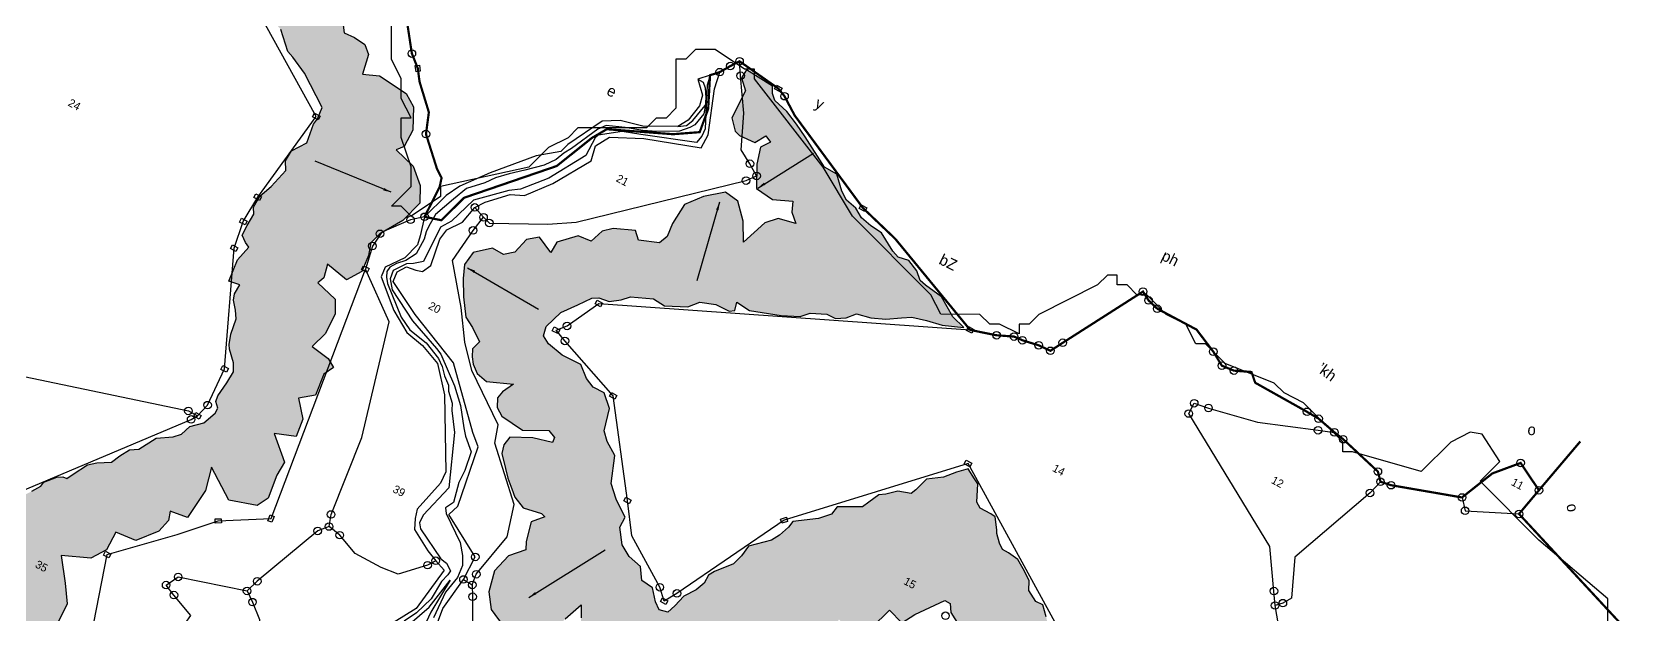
# Model space of a CAD drawing. Header units: metres. Extents: x 344942 to 348881, y 1759187 to 1762834.
# Drawn here: x 346574 to 348367, y 1760845 to 1761498 of the extents above; entities that cross this region are included whole.
import ezdxf

# ---------------------------------------------------------------- set-up
doc = ezdxf.new("R2010")
doc.units = ezdxf.units.M
doc.header["$MEASUREMENT"] = 0
doc.linetypes.add('DASHDOT', pattern=[1, 0.5, -0.25, 0, -0.25])
doc.linetypes.add('DIVIDE', pattern=[1.25, 0.5, -0.25, 0, -0.25, 0, -0.25])
for name, color, linetype in [('LINE_WATER', 4, 'Continuous'), ('OTHERS', 1, 'Continuous'), ('POLY_HATCH', 12, 'Continuous'), ('POLY_PARCEL', 6, 'Continuous'), ('POLY_WATER', 4, 'Continuous'), ('SYM_ARROW', 1, 'Continuous'), ('SYM_STONE', 1, 'Continuous'), ('TEXT_MAPOUT', 7, 'Continuous'), ('TEXT_PARCEL', 7, 'Continuous'), ('V_BOUND_LINE', 7, 'Continuous'), ('V_BOUND_STREAM_LINE', 7, 'DASHDOT'), ('V_DIVIDE_LINE', 7, 'DIVIDE'), ('VILLAGE BOUNDRY', 15, 'Continuous')]:
    doc.layers.add(name, color=color, linetype=linetype)
doc.styles.get("Standard").update_dxf_attribs({"font": 'simplex.shx'})
doc.styles.add('TEXT_MAP', font='')
doc.styles.get('TEXT_MAP').set_extended_font_data('Kruti Dev 050')
doc.dimstyles.get("Standard").update_dxf_attribs({"dimtxt": 0.18, "dimasz": 0.18, "dimexe": 0.18, "dimexo": 0.0625, "dimgap": 0.09, "dimtad": 0, "dimtih": 1, "dimtoh": 1, "dimdec": 4, "dimzin": 0, "dimdsep": 46, "dimtxsty": 'Standard', "dimcen": 0.09, "dimadec": 0, "dimazin": 0, "dimtfac": 1, "dimtdec": 4, "dimtofl": 0, "dimtmove": 0, "dimatfit": 3, "dimfxl": 0, "dimtolj": 1, "dimtzin": 0, "dimarcsym": 0})
pattern_1 = [(0, (1778.8028, 7410.7328), (2.5, 2.5), [2.5, -2.5]), (90, (1781.3028, 7410.7328), (-2.5, 2.5), [2.5, -2.5])]

# ---------------------------------------------------------------- blocks, each defined once
blk = doc.blocks.new('STONE')
blk.add_circle((0, 0), 0.851)
blk = doc.blocks.new('STONESQUARE')
blk.add_lwpolyline([(-0.7, 0.48), (0.7, 0.48), (0.7, -0.48), (-0.7, -0.48)], close=True)
blk = doc.blocks.new('WESGW')
at = {"layer": 'POLY_HATCH'}
h = blk.add_hatch(dxfattribs=at)
h.set_pattern_fill('ZIGZAG', color=256, scale=20, style=0)
h.set_pattern_definition(pattern_1)
h.paths.add_polyline_path([(2108.7, 7654.35), (2109.11, 7659.44), (2109.01, 7664.37), (2106.4, 7668.23), (2102.68, 7673.32), (2108.88, 7675.93), (2111.08, 7679.23), (2111.08, 7683.77), (2115.9, 7684.19), (2119.48, 7688.45), (2120.31, 7691.62), (2119.62, 7693.68), (2123.75, 7694.23), (2124.44, 7701.52), (2123.2, 7706.75), (2130.09, 7702.07), (2136.28, 7704), (2137.66, 7706.62), (2136.97, 7712.12), (2137.15, 7715.52), (2132.06, 7720.06), (2136.74, 7721.85), (2136.19, 7725.98), (2133.16, 7729.69), (2136.19, 7732.03), (2135.64, 7737.12), (2136.88, 7739.46), (2134.81, 7740.7), (2130.4, 7741.39), (2131.64, 7745.38), (2131.51, 7750.33), (2129.99, 7753.22), (2124.76, 7754.6), (2125.44, 7756.22), (2124.75, 7759.38), (2130.13, 7758.28), (2132.33, 7761.58), (2131.92, 7765.44), (2131.09, 7768.19), (2131.92, 7770.94), (2135.08, 7776.03), (2136.6, 7781.26), (2134.81, 7784.84), (2131.37, 7787.86), (2126.27, 7789.38), (2127.51, 7790.89), (2127.51, 7795.02), (2125.17, 7799.7), (2122.28, 7801.62), (2115.11, 7802.31), (2111.53, 7800.8), (2110.68, 7805.31), (2108.89, 7806.96), (2106.13, 7807.23), (2103.52, 7807.09), (2100.9, 7810.81), (2097.73, 7812.46), (2094.56, 7811.22), (2094.01, 7812.19), (2093.05, 7817), (2089.19, 7820.03), (2085.75, 7820.17), (2085.61, 7822.64), (2087.4, 7823.88), (2089.61, 7825.12), (2090.71, 7826.5), (2092.77, 7823.88), (2094.98, 7823.33), (2096.63, 7823.47), (2097.87, 7822.78), (2098.14, 7816.73), (2101.31, 7814.11), (2105.17, 7814.25), (2109.99, 7816.31), (2112.19, 7818.51), (2109.02, 7823.06), (2105.86, 7825.94), (2102.41, 7831.31), (2101.59, 7833.51), (2100.62, 7833.1), (2099.38, 7833.93), (2099.93, 7846.03), (2099.22, 7847.88), (2096.05, 7850.77), (2092.06, 7853.66), (2087.65, 7860.82), (2084.89, 7854.9), (2084.07, 7849.81), (2081.86, 7846.51), (2081.31, 7841.69), (2078.01, 7835.77), (2077.55, 7833.49), (2078.1, 7830.6), (2075.35, 7827.71), (2074.11, 7825.37), (2075.9, 7824.13), (2076.04, 7819.73), (2077.14, 7817.53), (2078.79, 7815.46), (2081.55, 7812.43), (2082.92, 7809.82), (2084.02, 7803.9), (2086.92, 7802.53), (2090.64, 7801.01), (2094.35, 7797.44), (2095.95, 7796.8), (2099.95, 7794.88), (2107.11, 7789.92), (2107.38, 7787.17), (2107.11, 7785.66), (2107.8, 7781.25), (2105.59, 7778.09), (2105.46, 7775.48), (2106.56, 7773.55), (2105.32, 7768.87), (2104.08, 7765.71), (2104.02, 7762.85), (2104.81, 7761.5), (2104.7, 7758.58), (2104.7, 7756.11), (2106.16, 7754.99), (2107.28, 7754.43), (2106.38, 7750.72), (2106.94, 7745.55), (2109.53, 7746), (2109.42, 7743.64), (2109.87, 7742.31), (2111.34, 7740.51), (2112.35, 7738.82), (2112.91, 7735.23), (2113.7, 7732.98), (2114.26, 7732.08), (2116.51, 7729.84), (2117.41, 7728.04), (2117.3, 7725.12), (2116.85, 7721.63), (2117.07, 7720.29), (2118.2, 7719.16), (2118.2, 7717.93), (2116.96, 7714.78), (2114.6, 7712.53), (2113.7, 7710.17), (2112.35, 7708.71), (2109.09, 7706.69), (2106.81, 7702.67), (2105.02, 7701.55), (2103.78, 7699.3), (2102.77, 7697.17), (2099.95, 7695.48), (2098.27, 7694.13), (2096.47, 7690.76), (2095.68, 7689.19), (2094.67, 7689.08), (2093.54, 7688.4), (2091.52, 7686.04), (2091.29, 7684.92), (2090.06, 7683.01), (2089.04, 7681.55), (2087.36, 7680.88), (2085.78, 7678.97), (2085.56, 7677.06), (2084.21, 7674.92), (2082.3, 7673.01), (2079.79, 7670.04), (2079.56, 7669.14), (2079, 7666.78), (2078.44, 7664.76), (2077.54, 7663.64), (2076.42, 7662.74), (2075.97, 7659.25), (2074.39, 7653.86), (2074.28, 7652.4), (2074.95, 7651.05), (2074.73, 7649.48), (2074.39, 7647.46), (2074.28, 7644.58), (2073.94, 7641.21), (2073.26, 7639.75), (2069.89, 7640.76), (2067.42, 7639.52), (2061.12, 7640.64), (2058.87, 7638.06), (2056.62, 7638.28), (2052.68, 7638.73), (2049.53, 7637.39), (2047.4, 7637.16), (2044.81, 7637.39), (2041.77, 7635.03), (2039.52, 7634.46), (2035.7, 7636.71), (2033.45, 7635.59), (2030.11, 7635.02), (2027.52, 7634.8), (2022.8, 7635.36), (2018.18, 7633.34), (2017.28, 7633.67), (2012.56, 7634.91), (2011.44, 7635.25), (2008.4, 7634.01), (2002.89, 7635.58), (2000.3, 7633.67), (1999.29, 7634.68), (1997.83, 7633.9), (1993.89, 7636.71), (1992.43, 7636.59), (1991.19, 7635.25), (1989.51, 7635.36), (1987.37, 7636.03), (1985.68, 7637.27), (1984.33, 7637.27), (1982.31, 7636.59), (1979.5, 7635.13), (1978.03, 7634.68), (1972.86, 7636.15), (1971.29, 7634.91), (1969.49, 7634.01), (1966.45, 7633.79), (1964.2, 7634.46), (1961.39, 7633.45), (1958.73, 7633.59), (1957.49, 7632.01), (1954.23, 7631.9), (1952.43, 7635.83), (1951.76, 7638.76), (1950.07, 7641.79), (1950.41, 7647.18), (1949.73, 7650.89), (1950.07, 7652.24), (1950.18, 7653.7), (1950.07, 7657.18), (1952.32, 7657.52), (1953.67, 7659.09), (1957.16, 7659.54), (1958.73, 7660.55), (1959.4, 7662.01), (1961.88, 7664.15), (1965.48, 7665.16), (1968.42, 7669.5), (1972.13, 7670.96), (1972.69, 7671.75), (1975.28, 7674.22), (1975.28, 7675.8), (1974.49, 7675.35), (1972.36, 7672.76), (1967.41, 7670.51), (1964.37, 7666.47), (1960.88, 7665.91), (1957.29, 7661.53), (1956.16, 7660.85), (1953.46, 7659.95), (1949.3, 7658.6), (1948.63, 7660.07), (1946.83, 7661.53), (1944.13, 7666.36), (1942.44, 7667.71), (1939.74, 7671.41), (1938.73, 7671.98), (1938.5, 7674.34), (1937.15, 7675.01), (1934.9, 7673.21), (1932.65, 7672.76), (1929.39, 7672.87), (1926.13, 7670.63), (1924.78, 7669.5), (1919.05, 7669.39), (1917.7, 7668.16), (1914.55, 7666.58), (1907.48, 7665.46), (1906.92, 7664.56), (1905.34, 7663.43), (1901.18, 7662.98), (1899.38, 7659.95), (1898.93, 7656.92), (1898.6, 7652.98), (1898.25, 7650.43), (1897.46, 7649.3), (1898.14, 7648.4), (1897.58, 7645.71), (1896.79, 7643.35), (1896.68, 7640.76), (1897.46, 7638.07), (1896.68, 7636.27), (1894.76, 7636.27), (1891.84, 7637.51), (1889.03, 7637.62), (1885.77, 7637.28), (1882.62, 7637.95), (1880.48, 7639.42), (1879.13, 7640.31), (1877.44, 7643.46), (1873.96, 7639.53), (1870.92, 7632.34), (1870.02, 7628.29), (1869.42, 7624.89), (1873.14, 7621.03), (1875.2, 7620.9), (1879.88, 7622.82), (1883.05, 7626.26), (1884.84, 7627.23), (1885.12, 7624.34), (1886.77, 7621.31), (1890.63, 7620.48), (1893.93, 7621.17), (1895.58, 7623.1), (1896.69, 7626.95), (1899.99, 7627.36), (1903.57, 7631.08), (1904.67, 7634.93), (1909.49, 7637.27), (1910.87, 7639.2), (1910.87, 7643.6), (1909.22, 7646.49), (1906.88, 7649.38), (1909.22, 7651.86), (1913.76, 7648.55), (1917.76, 7648.42), (1919.55, 7650.21), (1921.26, 7651.53), (1922.64, 7655.1), (1923.47, 7654), (1925.39, 7653.59), (1926.63, 7654.97), (1928.84, 7652.63), (1932.83, 7649.05), (1934.9, 7647.81), (1938.2, 7647.81), (1940.27, 7648.5), (1941.23, 7649.05), (1942.61, 7647.67), (1938.48, 7645.47), (1937.93, 7642.31), (1935.72, 7641.07), (1935.31, 7636.25), (1937.79, 7633.23), (1941.09, 7632.4), (1945.78, 7633.23), (1942.91, 7630.49), (1942.5, 7629.12), (1944.15, 7626.78), (1945.81, 7624.02), (1946.36, 7620.17), (1947.74, 7618.25), (1951.45, 7616.46), (1954.62, 7618.25), (1957.65, 7621.96), (1956.27, 7624.58), (1956.14, 7626.91), (1958.89, 7624.99), (1961.65, 7622.65), (1965.5, 7617.97), (1966.74, 7613.84), (1970.18, 7613.43), (1975.14, 7615.22), (1975.97, 7618.66), (1979.96, 7617.97), (1980.93, 7613.02), (1983.54, 7611.09), (1988.23, 7611.78), (1992.77, 7614.53), (1994.29, 7617.01), (1996.49, 7616.46), (1999.24, 7613.71), (2002.69, 7613.98), (2006.96, 7616.87), (2008.89, 7612.47), (2010.12, 7611.92), (2016.32, 7612.6), (2019.63, 7613.71), (2021.83, 7618.25), (2023.21, 7623.06), (2026.51, 7623.75), (2030.37, 7620.86), (2031.06, 7616.04), (2033.26, 7612.74), (2035.88, 7610.95), (2041.63, 7611.42), (2045.21, 7612.66), (2047.96, 7616.24), (2049.2, 7622.15), (2049.07, 7624.63), (2051.96, 7624.77), (2054.85, 7627.79), (2054.44, 7631.1), (2058.16, 7630.13), (2061.32, 7632.47), (2061.88, 7633.71), (2066.14, 7631.65), (2068.49, 7633.02), (2071.1, 7630.41), (2072.62, 7628.07), (2078.4, 7628.21), (2080.47, 7630.13), (2082.53, 7633.71), (2082.95, 7638.11), (2086.53, 7636.05), (2092.73, 7638.25), (2093.28, 7640.32), (2098.1, 7639.35), (2100.99, 7645.96), (2099.75, 7652.29), (2104.85, 7651.74)])
h.paths.add_polyline_path([(2088.71, 7833.02), (2087.37, 7836.73), (2088.26, 7838.81), (2089.45, 7841.33), (2091.83, 7838.81), (2092.27, 7837.33), (2092.12, 7835.1), (2091.23, 7833.02)], flags=16)
h = blk.add_hatch(dxfattribs=at)
h.set_pattern_fill('ZIGZAG', color=256, scale=20, style=0)
h.set_pattern_definition(pattern_1)
h.paths.add_polyline_path([(2282.93, 7757.85), (2284.27, 7757.85), (2285.37, 7756.15), (2289.14, 7753.96), (2291.33, 7752.98), (2296.57, 7753.84), (2298.52, 7755.66), (2296.21, 7752.62), (2293.28, 7746.9), (2292.92, 7743), (2291.58, 7738.5), (2292.55, 7735.82), (2294.14, 7734.6), (2297.43, 7734.36), (2302.79, 7736.31), (2301.24, 7733.91), (2302.22, 7731.72), (2300.15, 7729.04), (2304.41, 7727.22), (2307.46, 7723.81), (2310.63, 7720.64), (2312.54, 7720.64), (2316.24, 7720.46), (2314.55, 7718.33), (2313.55, 7714.2), (2316.05, 7709.94), (2320.88, 7707.88), (2325.14, 7708.19), (2325.14, 7711.26), (2332.22, 7713.01), (2334.51, 7714.23), (2335.26, 7712.83), (2336.47, 7711.8), (2338.43, 7710.4), (2339.64, 7709.47), (2342.91, 7709.75), (2344.68, 7710.4), (2345.15, 7704.62), (2346.08, 7703.88), (2347.95, 7703.04), (2350.19, 7701.45), (2354.67, 7702.1), (2355.88, 7703.5), (2355.88, 7705.83), (2357.19, 7704.43), (2359.06, 7700.42), (2360.37, 7697.81), (2362.7, 7695.95), (2368.49, 7694.64), (2372.69, 7696.23), (2374.55, 7698.56), (2376.74, 7703.11), (2377.64, 7705.4), (2379.29, 7702.98), (2380.95, 7702.22), (2385.53, 7704), (2384.89, 7707.18), (2388.71, 7710.36), (2391.51, 7712.52), (2393.82, 7713.01), (2395.87, 7714.48), (2398.17, 7717.86), (2399.46, 7717.57), (2403.23, 7719.65), (2404.85, 7722.74), (2405.65, 7724.59), (2406.8, 7725.53), (2409.07, 7725.2), (2410.61, 7726.89), (2411.29, 7728.43), (2412.23, 7731.67), (2412.41, 7733.57), (2413.56, 7735.33), (2414.67, 7736.47), (2416.77, 7739.27), (2420.54, 7744.44), (2422.66, 7747.67), (2423.75, 7748.67), (2427.34, 7754.33), (2429.82, 7758.06), (2431.12, 7760.02), (2430.54, 7760.03), (2428.59, 7757.84), (2425.79, 7754.56), (2422.99, 7749.32), (2420.67, 7746.03), (2415.56, 7740.31), (2412.63, 7736.78), (2409.71, 7733.62), (2408.25, 7730.94), (2404.96, 7728.87), (2402.03, 7726.07), (2400.94, 7723.64), (2398.38, 7722.06), (2396.61, 7721.98), (2395.64, 7720.52), (2394.91, 7718.21), (2392.84, 7715.77), (2390.16, 7714.92), (2388.09, 7713.58), (2384.07, 7711.39), (2381.02, 7710.18), (2378.1, 7709.81), (2376.76, 7708.84), (2374.93, 7707.38), (2371.52, 7703.36), (2367.74, 7703.24), (2365.06, 7704.82), (2363.84, 7706.65), (2362.14, 7707.5), (2360.43, 7709.69), (2357.26, 7710.78), (2355.19, 7712.37), (2350.56, 7715.41), (2348.25, 7715.77), (2345.2, 7717.11), (2342.03, 7717.48), (2338.74, 7719.3), (2336.19, 7719.91), (2333.06, 7720.21), (2330.86, 7720.82), (2330.01, 7721.79), (2329.89, 7723.86), (2328.06, 7726.42), (2327.09, 7729.1), (2326.84, 7732.14), (2325.87, 7734.09), (2324.65, 7735.06), (2325.01, 7737.49), (2327.09, 7739.2), (2328.79, 7740.54), (2329.64, 7740.54), (2330.86, 7742.61), (2332.45, 7745.41), (2336.71, 7746.26), (2338.54, 7749.06), (2344.14, 7751.61), (2342.56, 7752.34), (2339.03, 7752.59), (2337.08, 7754.17), (2335.37, 7754.17), (2334.64, 7753.44), (2332.2, 7753.68), (2329.52, 7755.87), (2328.43, 7755.75), (2326.6, 7756.48), (2325.38, 7756.24), (2321.6, 7757.46), (2319.41, 7758.92), (2317.83, 7759.28), (2315.76, 7758.19), (2313.32, 7758.55), (2311.73, 7759.65), (2310.76, 7761.47), (2308.81, 7762.32), (2306.74, 7762.93), (2304.75, 7765.32), (2302.81, 7767.39), (2301.1, 7767.27), (2298.54, 7768.73), (2297.57, 7770.67), (2295.62, 7772.14), (2293.06, 7773.72), (2290.5, 7774.08), (2288.92, 7774.08), (2287.7, 7775.06), (2286.11, 7776.64), (2285.75, 7777.37), (2284.04, 7779.8), (2282.83, 7779.92), (2280.14, 7779.92), (2278.8, 7780.78), (2277.1, 7784.55), (2275.88, 7785.16), (2273.57, 7786.5), (2271.62, 7784.55), (2269.55, 7782.24), (2266.38, 7780.05), (2265.4, 7776.76), (2264.92, 7775.54), (2261.99, 7774.57), (2259.92, 7772.74), (2258.58, 7771.89), (2257.36, 7769.34), (2256.63, 7767.75), (2251.64, 7765.08), (2251.27, 7763.01), (2249.11, 7760.78), (2244.36, 7757.49), (2244.12, 7755.91), (2243.14, 7753.36), (2242.05, 7751.53), (2238.15, 7747.88), (2237.78, 7745.2), (2237.05, 7742.77), (2234.13, 7739.24), (2233.28, 7737.9), (2233.28, 7735.83), (2232.4, 7733.68), (2230.57, 7731.12), (2229.84, 7728.2), (2229.11, 7726.25), (2227.16, 7725.76), (2225.58, 7726.98), (2223.5, 7729.42), (2220.58, 7729.78), (2218.87, 7732.46), (2215.59, 7733.19), (2212.9, 7734.77), (2210.59, 7738.06), (2210.59, 7740.61), (2209.37, 7741.4), (2206.93, 7743.23), (2204.25, 7745.78), (2202.06, 7751.75), (2199.02, 7753.7), (2197.31, 7755.52), (2195.97, 7760.51), (2193.29, 7763.07), (2190.49, 7763.07), (2188.29, 7764.04), (2185.61, 7766.23), (2180.98, 7766.11), (2177.04, 7766.91), (2175.21, 7768), (2174.73, 7770.07), (2176.19, 7774.45), (2178.75, 7777.74), (2180.82, 7780.54), (2182.16, 7781.39), (2184.6, 7781.76), (2186.79, 7783.34), (2188.37, 7784.92), (2193.12, 7786.99), (2196.05, 7786.75), (2200.75, 7789), (2202.7, 7791.19), (2206.11, 7792.41), (2209.4, 7792.53), (2210.5, 7793.26), (2210.01, 7795.09), (2213.42, 7794.84), (2220.24, 7797.16), (2224.14, 7798.98), (2225.73, 7800.69), (2229.14, 7802.27), (2231.33, 7802.27), (2233.4, 7803.61), (2234.99, 7805.43), (2238.28, 7806.16), (2241.44, 7807.5), (2244.37, 7809.45), (2246.32, 7810.67), (2249.61, 7811.52), (2253.26, 7812.25), (2257.77, 7814.08), (2254.48, 7815.05), (2250.09, 7817.85), (2245.71, 7818.46), (2244.12, 7818.82), (2242.42, 7820.41), (2239.74, 7821.62), (2237.3, 7821.14), (2235.6, 7821.74), (2231.45, 7824.18), (2228.53, 7824.42), (2225.85, 7825.03), (2223.66, 7826.37), (2220.98, 7826.98), (2219.12, 7828.28), (2216.31, 7831.08), (2213.15, 7831.2), (2206.08, 7835.22), (2203.03, 7836.8), (2199.74, 7838.26), (2196.21, 7839.23), (2194.99, 7840.33), (2194.26, 7841.79), (2187.32, 7842.27), (2187.2, 7840.21), (2189.39, 7838.01), (2189.51, 7831.2), (2191.58, 7828.89), (2192.92, 7828.52), (2196.7, 7828.76), (2198.16, 7831.2), (2199.74, 7830.47), (2198.28, 7828.4), (2199.38, 7824.63), (2201.94, 7819.76), (2206.2, 7819.27), (2210.47, 7821.1), (2211.44, 7818.81), (2213.39, 7816.98), (2209.37, 7816.13), (2207.18, 7813.82), (2204.98, 7807.73), (2202.67, 7811.87), (2199.5, 7815.28), (2196.09, 7815.76), (2192.19, 7812.6), (2189.27, 7808.95), (2188.9, 7803.96), (2189.27, 7800.79), (2188.41, 7798.72), (2183.91, 7797.02), (2182.32, 7798.6), (2177.69, 7796.65), (2175.74, 7794.95), (2174.65, 7791.79), (2171.48, 7791.54), (2167.95, 7788.01), (2167.82, 7785.34), (2163.92, 7787.16), (2161.61, 7785.34), (2160.64, 7781.56), (2158.62, 7779.9), (2155.82, 7780.02), (2152.41, 7777.1), (2151.92, 7773.81), (2153.14, 7770.89), (2155.21, 7767.24), (2157.77, 7763.47), (2160.2, 7762.13), (2163.13, 7760.06), (2162.52, 7757.87), (2163.25, 7756.28), (2164.22, 7754.94), (2166.05, 7753.48), (2168.73, 7752.88), (2174.34, 7755.19), (2173, 7752.51), (2172.63, 7750.81), (2173.6, 7748.86), (2175.43, 7747.64), (2181.04, 7747.03), (2186.27, 7749.71), (2188.14, 7748.93), (2188.26, 7747.72), (2183.88, 7746.62), (2179.25, 7744.31), (2178.88, 7742.12), (2179.37, 7740.17), (2181.68, 7737.61), (2183.15, 7735.91), (2185.1, 7734.21), (2186.56, 7732.87), (2189.36, 7731.65), (2193.62, 7732.5), (2194.6, 7732.14), (2192.41, 7729.7), (2193.5, 7725.32), (2194.35, 7723.62), (2191.55, 7720.57), (2190.33, 7716.1), (2191.43, 7711.35), (2193.74, 7708.07), (2197.89, 7706.12), (2202.76, 7706), (2205.81, 7708.55), (2208.73, 7711.35), (2209.46, 7714.03), (2211.17, 7718.53), (2212.51, 7715.98), (2214.39, 7711.9), (2220.36, 7712.14), (2226.58, 7714.94), (2227.92, 7716.64), (2231.08, 7718.59), (2232.79, 7723.34), (2233.89, 7720.54), (2237.79, 7721.51), (2241.81, 7723.7), (2242.42, 7727.11), (2244.36, 7725.77), (2249.36, 7725.17), (2251.31, 7722.97), (2253.38, 7723.46), (2254.72, 7725.29), (2255.57, 7731.13), (2256.86, 7731.2), (2263.31, 7733.02), (2265.38, 7736.67), (2263.8, 7742.88), (2265.99, 7742.39), (2271.23, 7744.71), (2272.94, 7750.06), (2276.72, 7748.85), (2278.42, 7751.89)])
at = {"layer": 'LINE_WATER'}
for points in [[(2180.68, 7837.36), (2181.17, 7835.1), (2183.95, 7829.24), (2185.39, 7826.16), (2185.49, 7824.42), (2185.08, 7822.57), (2173.25, 7818.25), (2169.22, 7816.89), (2164.8, 7813.6), (2164.49, 7812.78), (2164.49, 7808.26), (2159.55, 7799.84), (2155.13, 7794.7), (2152.93, 7793.18), (2146.96, 7787.53), (2144.8, 7781.05), (2143.26, 7778.69), (2143.47, 7770.06), (2141.72, 7768.62), (2140.38, 7767.8), (2138.43, 7765.03), (2138.74, 7763.08), (2140.28, 7761.12), (2147.58, 7757.12), (2155.29, 7754.14), (2156.76, 7753.48), (2162.83, 7748.65), (2166.12, 7745.36), (2169.1, 7741.25), (2170.33, 7739.81), (2173.11, 7737.25), (2173.83, 7732.87), (2173.94, 7729.89), (2174.96, 7725.37), (2173.94, 7723.42), (2174.66, 7722.39), (2180.52, 7718.08), (2182.37, 7715.82), (2183.4, 7713.76), (2183.7, 7710.89), (2182.89, 7706.72), (2183.2, 7700.35)], [(2178.65, 7835.27), (2180.05, 7835.26), (2181.07, 7834.32), (2182.23, 7832.43), (2183.03, 7830.62), (2183.54, 7829.03), (2182.88, 7825.91), (2182.23, 7824.82), (2180.56, 7823.01), (2176.06, 7820.54), (2173.22, 7819.26), (2169.38, 7818.02), (2165.38, 7816.36), (2164.15, 7814.76), (2160.89, 7808.16), (2159.87, 7806.42), (2159.07, 7804.32), (2157.3, 7801.95), (2153.96, 7798.91), (2151.21, 7796.52), (2148.96, 7794.27), (2147.36, 7792.17), (2144.31, 7789.12), (2142.86, 7785.57), (2140.9, 7780.64), (2140.83, 7777.63), (2140.9, 7776.25), (2141.26, 7774.58), (2141.26, 7770.81), (2139.89, 7768.42), (2138.36, 7766.82), (2137.42, 7765.37), (2137.27, 7764.14), (2137.85, 7763.01), (2138.72, 7761.85), (2144.97, 7756.63), (2148.01, 7755.04), (2152.66, 7754.17), (2156.79, 7752.36), (2158.32, 7751.2), (2159.77, 7749.53), (2161.55, 7748.12), (2162.2, 7746.96), (2164.16, 7744.93), (2164.88, 7743.48), (2167.79, 7739.35), (2172.5, 7727.82), (2170.25, 7719.65), (2170.39, 7717.69), (2171.19, 7716.6), (2178.38, 7712.83), (2179.97, 7712.54), (2181.64, 7711.45), (2181.5, 7710.37), (2180.92, 7708.41), (2180.7, 7703.88), (2179.32, 7699.53), (2177.73, 7696.55)], [(2179.67, 7823.78), (2181.3, 7824.91), (2182.07, 7826.55), (2182.93, 7830.84)], [(2178.08, 7693.98), (2181.17, 7702), (2182.51, 7709.6), (2182.09, 7701.18), (2182.61, 7691.42)]]:
    blk.add_lwpolyline(points, dxfattribs=at)
at = {"layer": 'OTHERS'}
blk.add_lwpolyline([(2180.68, 7837.36), (2178.65, 7835.27)], dxfattribs=at)
at = {"layer": 'POLY_HATCH'}
for points in [[(2100.9, 7810.81), (2103.52, 7807.09), (2106.13, 7807.23), (2108.89, 7806.96), (2110.68, 7805.31), (2111.53, 7800.8), (2115.11, 7802.31), (2122.28, 7801.62), (2125.17, 7799.7), (2127.51, 7795.02), (2127.51, 7790.89), (2126.27, 7789.38), (2131.37, 7787.86), (2134.81, 7784.84), (2136.6, 7781.26), (2135.08, 7776.03), (2131.92, 7770.94), (2131.09, 7768.19), (2131.92, 7765.44), (2132.33, 7761.58), (2130.13, 7758.28), (2124.75, 7759.38), (2125.44, 7756.22), (2124.76, 7754.6), (2129.99, 7753.22), (2131.51, 7750.33), (2131.64, 7745.38), (2130.4, 7741.39), (2134.81, 7740.7), (2136.88, 7739.46), (2135.64, 7737.12), (2136.19, 7732.03), (2133.16, 7729.69), (2136.19, 7725.98), (2136.74, 7721.85), (2132.06, 7720.06), (2137.15, 7715.52), (2136.97, 7712.12), (2137.66, 7706.62), (2136.28, 7704), (2130.09, 7702.07), (2123.2, 7706.75), (2124.44, 7701.52), (2123.75, 7694.23), (2119.62, 7693.68), (2120.31, 7691.62), (2119.48, 7688.45), (2115.9, 7684.19), (2111.08, 7683.77), (2111.08, 7679.23), (2108.88, 7675.93), (2102.68, 7673.32), (2106.4, 7668.23), (2109.01, 7664.37), (2109.11, 7659.44)], [(2090.06, 7683.01), (2091.29, 7684.92), (2091.52, 7686.04), (2093.54, 7688.4), (2094.67, 7689.08), (2095.68, 7689.19), (2096.47, 7690.76), (2098.27, 7694.13), (2099.95, 7695.48), (2102.77, 7697.17), (2103.78, 7699.3), (2105.02, 7701.55), (2106.81, 7702.67), (2109.09, 7706.69), (2112.35, 7708.71), (2113.7, 7710.17), (2114.6, 7712.53), (2116.96, 7714.78), (2118.2, 7717.93), (2118.2, 7719.16), (2117.07, 7720.29), (2116.85, 7721.63), (2117.3, 7725.12), (2117.41, 7728.04), (2116.51, 7729.84), (2114.26, 7732.08), (2113.7, 7732.98), (2112.91, 7735.23), (2112.35, 7738.82), (2111.34, 7740.51), (2109.87, 7742.31), (2109.42, 7743.64), (2109.53, 7746), (2106.94, 7745.55), (2106.38, 7750.72), (2107.28, 7754.43), (2106.16, 7754.99), (2104.7, 7756.11), (2104.7, 7758.58), (2104.81, 7761.5), (2104.02, 7762.85), (2104.08, 7765.71), (2105.32, 7768.87), (2106.56, 7773.55), (2105.46, 7775.48), (2105.59, 7778.09), (2107.8, 7781.25), (2107.11, 7785.66), (2107.38, 7787.17), (2107.11, 7789.92), (2099.95, 7794.88), (2095.95, 7796.8), (2094.35, 7797.44), (2090.64, 7801.01)], [(2304.75, 7765.32), (2302.81, 7767.39), (2301.1, 7767.27), (2298.54, 7768.73), (2297.57, 7770.67), (2295.62, 7772.14), (2293.06, 7773.72), (2290.5, 7774.08), (2288.92, 7774.08), (2287.7, 7775.06), (2286.11, 7776.64), (2285.75, 7777.37), (2284.04, 7779.8), (2282.83, 7779.92), (2280.14, 7779.92), (2278.8, 7780.78), (2277.1, 7784.55), (2275.88, 7785.16), (2273.57, 7786.5), (2271.62, 7784.55), (2269.55, 7782.24), (2266.38, 7780.05), (2265.4, 7776.76), (2264.92, 7775.54), (2261.99, 7774.57), (2259.92, 7772.74), (2258.58, 7771.89), (2257.36, 7769.34), (2256.63, 7767.75), (2251.64, 7765.08), (2251.27, 7763.01), (2249.11, 7760.78), (2244.36, 7757.49), (2244.12, 7755.91), (2243.14, 7753.36), (2242.05, 7751.53), (2238.15, 7747.88), (2237.78, 7745.2), (2237.05, 7742.77), (2234.13, 7739.24), (2233.28, 7737.9), (2233.28, 7735.83), (2232.4, 7733.68), (2230.57, 7731.12), (2229.84, 7728.2), (2229.11, 7726.25), (2227.16, 7725.76), (2225.58, 7726.98), (2223.5, 7729.42), (2220.58, 7729.78), (2218.87, 7732.46), (2215.59, 7733.19), (2212.9, 7734.77), (2210.59, 7738.06), (2210.59, 7740.61), (2209.37, 7741.4), (2206.93, 7743.23), (2204.25, 7745.78), (2202.06, 7751.75), (2199.02, 7753.7), (2197.31, 7755.52), (2195.97, 7760.51), (2193.29, 7763.07), (2190.49, 7763.07), (2188.29, 7764.04), (2185.61, 7766.23), (2180.98, 7766.11), (2177.04, 7766.91), (2175.21, 7768), (2174.73, 7770.07), (2176.19, 7774.45), (2178.75, 7777.74), (2180.82, 7780.54), (2182.16, 7781.39), (2184.6, 7781.76), (2186.79, 7783.34), (2188.37, 7784.92), (2193.12, 7786.99), (2196.05, 7786.75), (2200.75, 7789), (2202.7, 7791.19), (2206.11, 7792.41), (2209.4, 7792.53), (2210.5, 7793.26), (2210.01, 7795.09), (2213.42, 7794.84), (2220.24, 7797.16), (2224.14, 7798.98), (2225.73, 7800.69), (2229.14, 7802.27), (2231.33, 7802.27), (2233.4, 7803.61), (2234.99, 7805.43), (2238.28, 7806.16), (2241.44, 7807.5), (2244.37, 7809.45), (2246.32, 7810.67), (2249.61, 7811.52), (2253.26, 7812.25), (2257.77, 7814.08), (2254.48, 7815.05), (2250.09, 7817.85), (2245.71, 7818.46), (2244.12, 7818.82), (2242.42, 7820.41), (2239.74, 7821.62), (2237.3, 7821.14), (2235.6, 7821.74), (2231.45, 7824.18), (2228.53, 7824.42), (2225.85, 7825.03), (2223.66, 7826.37), (2220.98, 7826.98), (2219.12, 7828.28), (2216.31, 7831.08), (2213.15, 7831.2), (2206.08, 7835.22), (2203.03, 7836.8), (2199.74, 7838.26), (2196.21, 7839.23), (2194.99, 7840.33), (2194.26, 7841.79), (2187.32, 7842.27), (2187.2, 7840.21), (2189.39, 7838.01), (2189.51, 7831.2), (2191.58, 7828.89), (2192.92, 7828.52), (2196.7, 7828.76), (2198.16, 7831.2), (2199.74, 7830.47), (2198.28, 7828.4), (2199.38, 7824.63), (2201.94, 7819.76), (2206.2, 7819.27), (2210.47, 7821.1), (2211.44, 7818.81), (2213.39, 7816.98), (2209.37, 7816.13), (2207.18, 7813.82), (2204.98, 7807.73), (2202.67, 7811.87), (2199.5, 7815.28), (2196.09, 7815.76), (2192.19, 7812.6), (2189.27, 7808.95), (2188.9, 7803.96), (2189.27, 7800.79), (2188.41, 7798.72), (2183.91, 7797.02), (2182.32, 7798.6), (2177.69, 7796.65), (2175.74, 7794.95), (2174.65, 7791.79), (2171.48, 7791.54), (2167.95, 7788.01), (2167.82, 7785.34), (2163.92, 7787.16), (2161.61, 7785.34), (2160.64, 7781.56), (2158.62, 7779.9), (2155.82, 7780.02), (2152.41, 7777.1), (2151.92, 7773.81), (2153.14, 7770.89), (2155.21, 7767.24), (2157.77, 7763.47), (2160.2, 7762.13), (2163.13, 7760.06), (2162.52, 7757.87), (2163.25, 7756.28), (2164.22, 7754.94), (2166.05, 7753.48), (2168.73, 7752.88), (2174.34, 7755.19), (2173, 7752.51), (2172.63, 7750.81), (2173.6, 7748.86), (2175.43, 7747.64), (2181.04, 7747.03), (2186.27, 7749.71), (2188.14, 7748.93), (2188.26, 7747.72), (2183.88, 7746.62), (2179.25, 7744.31), (2178.88, 7742.12), (2179.37, 7740.17), (2181.68, 7737.61), (2183.15, 7735.91), (2185.1, 7734.21), (2186.56, 7732.87), (2189.36, 7731.65), (2193.62, 7732.5), (2194.6, 7732.14), (2192.41, 7729.7), (2193.5, 7725.32), (2194.35, 7723.62), (2191.55, 7720.57), (2190.33, 7716.1), (2191.43, 7711.35), (2193.74, 7708.07), (2197.89, 7706.12)], [(2209.46, 7714.03), (2211.17, 7718.53), (2212.51, 7715.98)], [(2271.23, 7744.71), (2272.94, 7750.06), (2276.72, 7748.85), (2278.42, 7751.89), (2282.93, 7757.85), (2284.27, 7757.85), (2285.37, 7756.15), (2289.14, 7753.96)]]:
    blk.add_lwpolyline(points, dxfattribs=at)
at = {"layer": 'POLY_PARCEL'}
for points in [[(2114.96, 7715.49), (2115.83, 7718.68), (2115.39, 7727.67), (2104.51, 7752.67), (2103.49, 7758.91), (2103.78, 7765.29), (2106.88, 7787.51), (2084.34, 7802.08), (2073.3, 7824.47), (2086.08, 7859.25), (2087.35, 7861.64), (2084.41, 7860.03), (2050.47, 7831.22), (2025.36, 7842.39), (2028.56, 7811.44), (1996.7, 7784.52), (1994.19, 7783.21)], [(2150.74, 7785.19), (2152.51, 7784.65), (2164.26, 7790.6), (2169.67, 7794), (2198.98, 7820.24), (2200.58, 7822.27), (2197.97, 7824.01), (2194.78, 7825.85), (2191.45, 7833.39), (2186.8, 7840.49), (2185.06, 7843.25)], [(2348.98, 7791.8), (2347.24, 7794.55), (2341.72, 7802.96), (2311.53, 7820.8), (2311.53, 7823.41), (2314.87, 7823.99), (2326.05, 7826.37), (2338.97, 7831.16), (2342.45, 7832.48)], [(2374.67, 7833.04), (2376.7, 7830.72), (2387.73, 7835.8)], [(2356.82, 7827.55), (2355.94, 7824.21), (2347.82, 7803.48), (2351.44, 7794.99), (2350.28, 7793.1), (2348.98, 7791.8)], [(2345.64, 7752.8), (2313.13, 7761.21), (2273.01, 7787.52), (2242.47, 7756.79), (2228.96, 7730.93), (2227.22, 7728.03), (2224.9, 7730.35), (2213.87, 7737.6), (2209.32, 7744.15), (2195.39, 7763.44), (2180, 7769.24), (2177.1, 7770.4), (2178.84, 7772.43), (2182.76, 7780.26), (2259.29, 7814.28)], [(2353.32, 7786.24), (2348.98, 7791.8)], [(2147.97, 7786.23), (2150.74, 7785.19)], [(2187.42, 7710.97), (2187.09, 7713.5), (2189.27, 7724.23), (2187.23, 7731.34), (2176.93, 7741.49), (2175.62, 7745.55), (2164.59, 7753.52), (2160.2, 7758.41), (2155.83, 7764.87), (2149.17, 7773.34), (2150.04, 7781.46), (2150.74, 7785.19)], [(2138.98, 7779.04), (2136.5, 7776.98), (2132.15, 7771.47), (2131.71, 7767.7), (2132.76, 7762.4)], [(1921.19, 7647.73), (1924.38, 7647.44), (1939.04, 7643.09), (1952.9, 7633.98), (1981.63, 7615.11), (1996.29, 7618.01), (2044.85, 7624.84), (2104.35, 7635.89), (2117.18, 7660.43), (2111.72, 7678.37), (2123.46, 7689.79), (2130.2, 7696.8), (2140.44, 7702.85), (2132.76, 7762.4)], [(2152.79, 7707.41), (2151.92, 7710.02), (2149.89, 7728.58), (2143.07, 7754.43), (2132.76, 7762.4)], [(2187.42, 7710.97), (2188.72, 7708.65), (2191.77, 7702.85), (2199.32, 7698.21), (2220.65, 7710.97), (2243.73, 7723.44), (2256.5, 7724.6), (2259.18, 7725.36)], [(1950.94, 7660.11), (1953.55, 7638.36), (1954.13, 7634.74), (1958.31, 7634.82), (1979.5, 7637.86), (2009.51, 7636.28), (2040.85, 7638.02), (2052.83, 7640.21), (2059.65, 7641.37), (2069.81, 7641.8), (2072.13, 7642.09), (2072.57, 7645.28), (2075.03, 7661.67), (2079.86, 7671.92), (2114.08, 7714.1), (2114.96, 7715.49)], [(2042.89, 7695.47), (2045.35, 7695.91), (2112.63, 7715.49), (2114.96, 7715.49)], [(2177.61, 7711.9), (2176.45, 7710.16), (2171.57, 7705.29), (2167.46, 7704.81), (2160.85, 7704.8), (2155.84, 7706.83), (2152.79, 7707.41)], [(2185.09, 7711.12), (2187.42, 7710.97)], [(2152.79, 7707.41), (2151.02, 7705.33), (2144.35, 7688.95), (2143.33, 7685.95)], [(2133.32, 7663.48), (2133.61, 7666.38), (2134.77, 7675.08), (2129.25, 7677.4), (2126.64, 7678.56), (2128.18, 7681.43), (2143.33, 7685.95)], [(2143.33, 7685.95), (2145.6, 7684.3), (2148.85, 7681.6), (2149.49, 7679.84), (2151.75, 7678.41), (2152.77, 7679.57), (2160.75, 7673.34), (2163.65, 7673.34), (2165.68, 7670.73), (2172.58, 7668.37), (2176.28, 7667.97)]]:
    blk.add_lwpolyline(points, dxfattribs=at)
at = {"layer": 'POLY_WATER'}
for points in [[(2185.09, 7695.46), (2184.08, 7703.14), (2185.09, 7711.12), (2185.04, 7716.84), (2175.32, 7722.49), (2176.19, 7725.1), (2174.01, 7739.02), (2171.4, 7741.34), (2160.22, 7753.09), (2147.45, 7758.6), (2139.55, 7762.88), (2139.41, 7765.2), (2140.71, 7767.23), (2142.89, 7767.52), (2144.34, 7767.96), (2145.36, 7769.99), (2144.34, 7776.22), (2144.78, 7778.83), (2147.1, 7782.02), (2147.97, 7786.23), (2149.44, 7788.34), (2153.64, 7792.54), (2156.55, 7793.85), (2160.9, 7799.21), (2166.13, 7807.77), (2165.4, 7811.25), (2167.29, 7814.44), (2174.25, 7817.77), (2186.59, 7821.98), (2186.59, 7825.31), (2182.99, 7835.13), (2182.28, 7839)], [(2178.65, 7835.27), (2181.26, 7832.62), (2181.84, 7830.16), (2181.12, 7826.1), (2179.67, 7823.78), (2172.7, 7820.15), (2167.62, 7818.85), (2164.14, 7816.82), (2159.78, 7808.55), (2159.15, 7806.44), (2154.65, 7802.96), (2147.4, 7794.7), (2142.75, 7788.9), (2141.01, 7785.56), (2138.98, 7779.04), (2140.14, 7774.83), (2140.57, 7772.71), (2139.41, 7768.79), (2136.51, 7764.88), (2136.7, 7762.53), (2142.75, 7757.19), (2147.69, 7754.15), (2152.18, 7753.28), (2157.12, 7751.25), (2161.75, 7745.77), (2170.18, 7730.66), (2170.35, 7727.85), (2168.47, 7720.17), (2169.05, 7718.14), (2170.06, 7715.82), (2175, 7713.06), (2177.61, 7711.9), (2180.25, 7710.93), (2178.79, 7700.35), (2174.59, 7693.1)]]:
    blk.add_lwpolyline(points, dxfattribs=at)
at = {"layer": 'V_BOUND_LINE', "const_width": 0.5}
for points in [[(2138.98, 7779.04), (2138.82, 7786.55), (2138.24, 7788.58), (2136.36, 7789.89), (2130.51, 7795.62), (2128.77, 7800.26), (2123.69, 7805.34), (2121.94, 7807.8), (2119.19, 7810.12), (2101.33, 7834.05), (2101.75, 7846.29), (2088.98, 7860.35), (2087.35, 7861.64), (2084.9, 7865.21), (2062.37, 7897.63), (2010.36, 7930.3), (1975.66, 7950.99), (1971.27, 7952.5), (1965.46, 7961.93), (1962.27, 7965.12), (1962.7, 7960.62), (1965.31, 7920.35), (1932.64, 7876.91)], [(2182.28, 7839), (2182.28, 7839), (2182.28, 7839), (2183.73, 7841.32), (2185.06, 7843.25), (2195.66, 7841.94), (2197.69, 7841.07), (2201.75, 7838.32), (2225.12, 7827.15), (2234.76, 7824.46), (2259.29, 7814.28), (2265.09, 7816.02), (2268.72, 7817.61), (2270.75, 7817.76), (2274.53, 7818.48), (2277.43, 7818.63), (2279.03, 7821.53), (2289.54, 7840.19), (2291.57, 7839.03), (2294.19, 7838.3), (2304.2, 7838.3), (2309.86, 7835.69), (2313.06, 7833.81), (2315.96, 7834.1), (2319.59, 7835.69), (2321.47, 7833.95), (2334.83, 7833.66), (2337.87, 7833.52), (2342.45, 7832.48), (2344.91, 7832.04), (2355.22, 7829.29), (2356.82, 7827.55), (2359.29, 7827.97), (2374.67, 7833.04), (2378.15, 7841.02), (2382.65, 7846.09), (2389.18, 7842.61), (2387.73, 7835.8), (2423.65, 7823.32)]]:
    blk.add_lwpolyline(points, dxfattribs=at)
at = {"layer": 'V_BOUND_STREAM_LINE', "ltscale": 10, "const_width": 0.5}
blk.add_lwpolyline([(2182.28, 7839), (2180.68, 7837.36), (2183.88, 7830.46), (2184.65, 7824.96), (2179.57, 7821.73), (2165.89, 7815.71), (2163.84, 7812.37), (2159.85, 7803.11), (2144.83, 7787.02), (2142.68, 7780.13), (2138.98, 7779.04)], dxfattribs=at)
at = {"layer": 'V_DIVIDE_LINE', "ltscale": 10, "const_width": 0.5}
blk.add_lwpolyline([(2389.18, 7842.61), (2392.23, 7856.68)], dxfattribs=at)
at = {"layer": 'SYM_STONE'}
for name, p in [('STONE', (2382.65, 7846.09)), ('STONE', (2185.06, 7843.25)), ('STONE', (2389.18, 7842.61)), ('STONE', (2182.28, 7839)), ('STONE', (2183.73, 7841.32)), ('STONE', (2186.8, 7840.49)), ('STONESQUARE', (2195.66, 7841.94)), ('STONE', (2197.69, 7841.07)), ('STONE', (2289.54, 7840.19)), ('STONE', (2291.57, 7839.03)), ('STONE', (2294.19, 7838.3)), ('STONE', (2309.86, 7835.69)), ('STONE', (2387.73, 7835.8)), ('STONE', (2313.06, 7833.81)), ('STONE', (2315.96, 7834.1)), ('STONE', (2334.83, 7833.66)), ('STONE', (2337.87, 7833.52)), ('STONE', (2342.45, 7832.48)), ('STONE', (2344.91, 7832.04)), ('STONE', (2374.67, 7833.04)), ('STONE', (2338.97, 7831.16)), ('STONE', (2355.22, 7829.29)), ('STONE', (2359.29, 7827.97)), ('STONE', (2376.7, 7830.72)), ('STONESQUARE', (2225.12, 7827.15)), ('STONE', (2356.82, 7827.55)), ('STONE', (2197.97, 7824.01)), ('STONE', (2200.58, 7822.27)), ('STONE', (2279.03, 7821.53)), ('STONE', (2311.53, 7823.41)), ('STONE', (2311.53, 7820.8)), ('STONE', (2314.87, 7823.99)), ('STONE', (2355.94, 7824.21)), ('STONE', (2198.98, 7820.24)), ('STONE', (2268.72, 7817.61)), ('STONE', (2270.75, 7817.76)), ('STONE', (2274.53, 7818.48)), ('STONE', (2277.43, 7818.63)), ('STONESQUARE', (2259.29, 7814.28)), ('STONE', (2265.09, 7816.02)), ('STONE', (2119.19, 7810.12)), ('STONE', (2130.51, 7795.62)), ('STONE', (2347.24, 7794.55)), ('STONE', (2350.28, 7793.1)), ('STONE', (2348.98, 7791.8)), ('STONESQUARE', (2106.88, 7787.51)), ('STONE', (2147.97, 7786.23)), ('STONE', (2150.74, 7785.19)), ('STONESQUARE', (2273.01, 7787.52)), ('STONE', (2150.04, 7781.46)), ('STONE', (2152.51, 7784.65)), ('STONE', (2138.98, 7779.04)), ('STONESQUARE', (2182.76, 7780.26)), ('STONE', (2136.5, 7776.98)), ('STONE', (2131.92, 7770.94)), ('STONE', (2178.84, 7772.43)), ('STONE', (2131.71, 7767.7)), ('STONESQUARE', (2177.1, 7770.4)), ('STONE', (2180, 7769.24)), ('STONESQUARE', (2103.78, 7765.29)), ('STONESQUARE', (2195.39, 7763.44)), ('STONESQUARE', (2132.76, 7762.4)), ('STONESQUARE', (2103.49, 7758.91)), ('STONESQUARE', (2104.51, 7752.67)), ('STONE', (2284.64, 7754.9)), ('STONESQUARE', (2209.32, 7744.15)), ('STONE', (2228.96, 7730.93)), ('STONESQUARE', (2115.39, 7727.67)), ('STONE', (2224.9, 7730.35)), ('STONESQUARE', (2227.22, 7728.03)), ('STONE', (2115.83, 7718.68)), ('STONE', (2185.04, 7716.84)), ('STONE', (2112.63, 7715.49)), ('STONE', (2114.08, 7714.1)), ('STONESQUARE', (2114.96, 7715.49)), ('STONE', (2187.09, 7713.5)), ('STONE', (2151.92, 7710.02)), ('STONE', (2176.45, 7710.16)), ('STONE', (2177.61, 7711.9)), ('STONE', (2185.09, 7711.12)), ('STONE', (2187.42, 7710.97)), ('STONE', (2152.79, 7707.41)), ('STONE', (2152.79, 7707.41)), ('STONE', (2155.84, 7706.83)), ('STONE', (2188.72, 7708.65)), ('STONE', (2151.02, 7705.33)), ('STONE', (2144.35, 7688.95)), ('STONE', (2143.33, 7685.95)), ('STONE', (2145.6, 7684.3)), ('STONE', (2128.18, 7681.43)), ('STONESQUARE', (2111.72, 7678.37)), ('STONE', (2126.64, 7678.56)), ('STONE', (2129.25, 7677.4))]:
    blk.add_blockref(name, p, dxfattribs=at)
for p, rotation in [((2121.94, 7807.8), 305.2430022822575), ((2242.47, 7756.79), 45.18246046261612), ((2140.44, 7702.85), 97.34746557163406), ((2130.2, 7696.8), 29.63591385389364)]:
    blk.add_blockref('STONESQUARE', p, dxfattribs=dict(at, rotation=rotation))
at = {"layer": 'TEXT_MAPOUT', "style": 'TEXT_MAP'}
for s, rotation, p in [('o', 22.8217, (2380.96, 7852.39)), ('ph', 1.873, (2289.63, 7848.42)), ('y', 1.873, (2204.66, 7842.06)), ('’kh', 351.5999, (2332.3, 7842.76)), ('o', 129.0963, (2398.8, 7842.4)), ('bZ', 1.873, (2245.87, 7824.09)), ('e', 1.873, (2161.98, 7822.54))]:
    blk.add_text(s, height=2.5, rotation=rotation, dxfattribs=at).set_placement(p)
at = {"layer": 'TEXT_PARCEL', "style": 'TEXT_MAP'}
for s, p in [('11', (2382.94, 7840.71)), ('12', (2335.08, 7815.71)), ('21', (2173.07, 7806.34)), ('14', (2290.36, 7794.95)), ('24', (2056.25, 7763.39)), ('20', (2149.26, 7761.19)), ('15', (2272.78, 7756.77)), ('39', (2161.6, 7721)), ('35', (2098.58, 7668.23))]:
    blk.add_text(s, height=1.8, dxfattribs=at).set_placement(p)
at = {"layer": 'SYM_ARROW'}
for points in [[(2202.1, 7820.01), (2209.46, 7832.8)], [(2196.01, 7813.15), (2199.8, 7795.11)], [(2129.74, 7780.38), (2111.39, 7778.5)], [(2152.93, 7773.47), (2171.36, 7772.77)], [(2199.99, 7714.48), (2210.06, 7731.98)]]:
    blk.add_leader(points, dimstyle='Standard', override={"dimasz": 1.8, "dimgap": 0.09, "dimtad": 0}, dxfattribs=at)

msp = doc.modelspace()

# ---------------------------------------------------------------- linework, layer by layer
at = {"layer": 'VILLAGE BOUNDRY', "ltscale": 0.1, "flags": 128}
msp.add_lwpolyline([(348336.7, 1760709.3), (348336.8, 1760863), (348259.9, 1760928.9), (348194.1, 1760994.8), (348216.1, 1761016.8), (348196.5, 1761047.3), (348183.1, 1761049.7), (348161.2, 1761038.7), (348128.2, 1761005.8), (348051.4, 1761027.8), (348040.4, 1761027.8), (348040.4, 1761038.8), (347996.5, 1761082.7), (347974.6, 1761093.7), (347963.6, 1761104.7), (347908.7, 1761126.6), (347886.8, 1761148.6), (347875.8, 1761148.6), (347864.8, 1761170.6), (347842.8, 1761181.6), (347820.9, 1761203.5), (347809.9, 1761203.5), (347799, 1761214.5), (347788, 1761214.5), (347788, 1761225.5), (347777, 1761225.5), (347766, 1761214.5), (347700.2, 1761181.6), (347689.2, 1761170.7), (347678.2, 1761170.7), (347678.2, 1761159.7), (347656.2, 1761170.7), (347645.3, 1761170.7), (347634.3, 1761181.6), (347590.4, 1761181.7), (347579.4, 1761203.6), (347491.6, 1761291.5), (347458.7, 1761346.4), (347381.9, 1761445.2), (347381.9, 1761456.2), (347370.9, 1761456.2), (347338, 1761478.2), (347316, 1761478.2), (347305, 1761467.2), (347294.1, 1761467.2), (347294, 1761412.3), (347283.1, 1761401.4), (347272.1, 1761401.4), (347261.1, 1761390.4), (347184.2, 1761390.4), (347173.3, 1761379.4), (347151.3, 1761368.4), (347129.4, 1761346.5), (347030.5, 1761324.6), (347030.5, 1761313.6), (346997.6, 1761291.7), (346986.6, 1761302.6), (346975.6, 1761302.6), (346997.6, 1761324.6), (346997.6, 1761346.6), (346986.7, 1761379.5), (346986.7, 1761401.5), (346997.6, 1761401.5), (346986.7, 1761423.4), (346986.7, 1761445.4), (346975.7, 1761467.3), (346975.7, 1761522.2)], dxfattribs=at)

# ---------------------------------------------------------------- block references
at = {"xscale": 4.974419646771247, "yscale": 4.974419646771247, "zscale": 4.974419646771247, "rotation": 331.9517426341686}
msp.add_blockref('WESGW', (319426.7, 1732142.6), dxfattribs=at)

doc.saveas('drawing.dxf')
